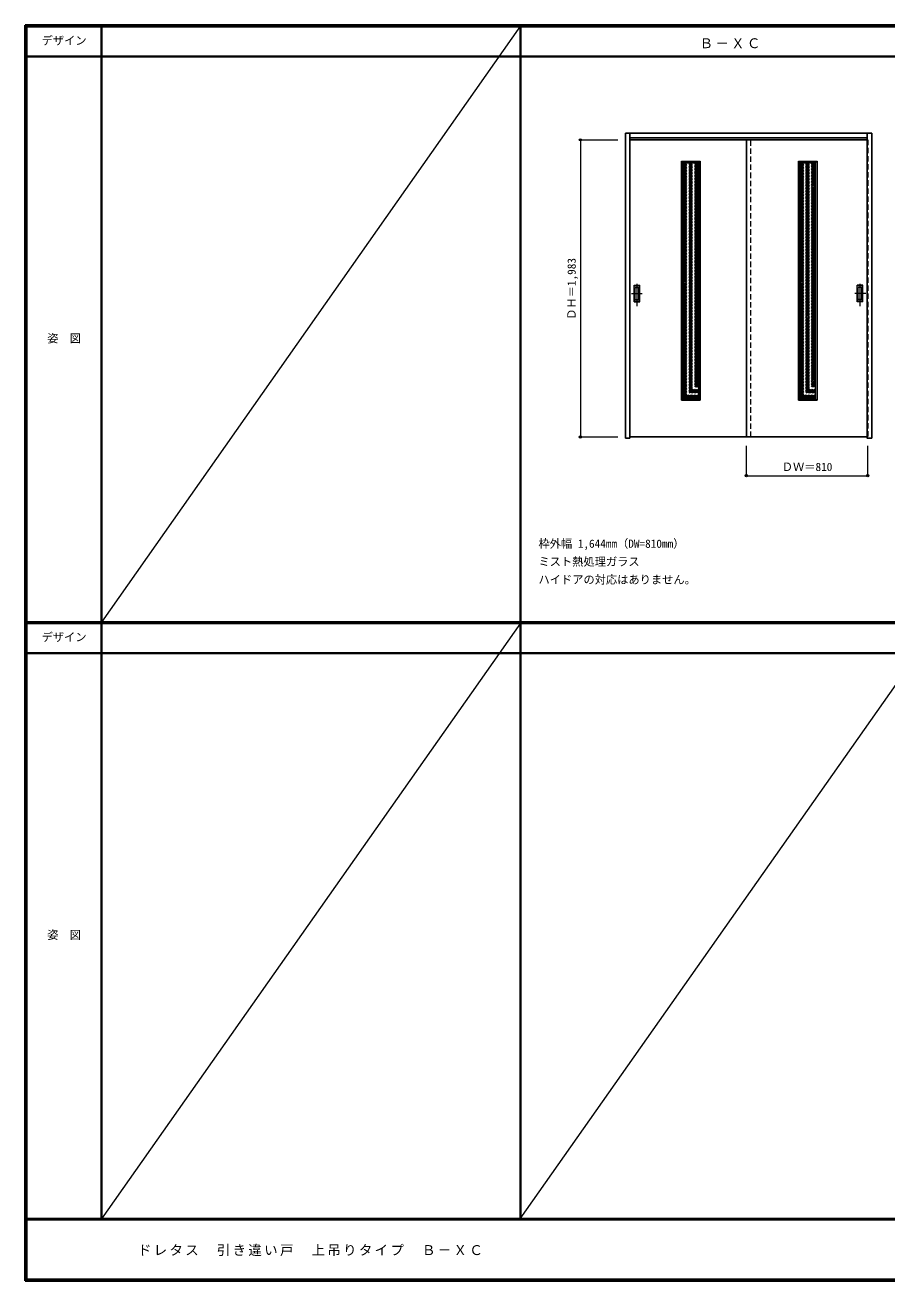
# Model space of a CAD drawing. Units: millimetres, scale not verified. Extents: x -6000 to 5700, y -4307 to 4175.
# Drawn here: x -6000 to -250, y -4205 to 4175 of the extents above; entities that cross this region are included whole.
import ezdxf
from ezdxf.enums import TextEntityAlignment as Align

# ---------------------------------------------------------------- set-up
doc = ezdxf.new("R2010")
doc.units = ezdxf.units.MM
doc.header["$LTSCALE"] = 30
doc.header["$PDMODE"] = 32
doc.header["$PDSIZE"] = 15
doc.linetypes.add('CHAIN1', pattern=[8, 5, -1, 1, -1])
doc.linetypes.add('DASHED1', pattern=[1.8, 1.2, -0.6])
for name, color, linetype, lineweight in [('0-2_扉', 4, 'DASHED1', 9), ('0-3_仕上げ', 4, 'DASHED1', 9), ('0-4_枠', 3, 'Continuous', 25), ('0-6_引手', 7, 'Continuous', 18), ('0-B_寸法', 7, 'Continuous', 9), ('F-1_枠', 6, 'Continuous', 40), ('F-A_文字', 7, 'Continuous', 18)]:
    doc.layers.add(name, color=color, linetype=linetype, lineweight=lineweight)
doc.layers.add('0-A_文字', color=7, linetype='Continuous')
doc.styles.add('ＭＳ ゴシック', font='')
doc.styles.get('ＭＳ ゴシック').set_extended_font_data('MS Gothic')

msp = doc.modelspace()

# ---------------------------------------------------------------- linework, layer by layer
at = {"layer": '0-2_扉'}
for p, q in [((-1968, 3409.5), (-1968, 1426.5)), ((-1965, 3409.5), (-1968, 3409.5)), ((-1158, 1426.5), (-1158, 3409.5)), ((-381, 3409.5), (-378, 3409.5)), ((-1968, 1426.5), (-1965, 1426.5))]:
    msp.add_line(p, q, dxfattribs=at)
at = {"layer": '0-2_扉', "color": 3, "linetype": 'Continuous', "lineweight": 25}
for p, q in [((-381, 3409.5), (-1965, 3409.5)), ((-1188, 1426.5), (-1188, 3409.5)), ((-1965, 1426.5), (-381, 1426.5))]:
    msp.add_line(p, q, dxfattribs=at)
at = {"layer": '0-2_扉'}
msp.add_lwpolyline([(-378, 3409.5), (-378, 1426.5), (-381, 1426.5)], dxfattribs=at)
at = {"layer": '0-3_仕上げ', "color": 7, "linetype": 'Continuous', "lineweight": 18}
for p, q in [((-1621, 3266.5), (-1611, 3256.5)), ((-1621, 3266.5), (-1496, 3266.5)), ((-1621, 1671.5), (-1621, 3266.5)), ((-1496, 3266.5), (-1506, 3256.5)), ((-1496, 3266.5), (-1496, 1671.5)), ((-841, 3266.5), (-831, 3256.5)), ((-841, 3266.5), (-716, 3266.5)), ((-841, 1671.5), (-841, 3266.5)), ((-716, 3266.5), (-726, 3256.5)), ((-716, 3266.5), (-716, 1671.5)), ((-1611, 1681.5), (-1621, 1671.5)), ((-1506, 1681.5), (-1496, 1671.5)), ((-831, 1681.5), (-841, 1671.5)), ((-726, 1681.5), (-716, 1671.5)), ((-1621, 1671.5), (-1496, 1671.5)), ((-841, 1671.5), (-716, 1671.5))]:
    msp.add_line(p, q, dxfattribs=at)
at = {"layer": '0-3_仕上げ', "color": 3, "linetype": 'Continuous', "lineweight": 25}
for p, q in [((-1611, 3256.5), (-1506, 3256.5)), ((-1506, 3256.5), (-1506, 1681.5)), ((-831, 3256.5), (-726, 3256.5)), ((-726, 3256.5), (-726, 1681.5))]:
    msp.add_line(p, q, dxfattribs=at)
at = {"layer": '0-3_仕上げ'}
for p, q in [((-1611, 3152.5), (-1507, 3256.5)), ((-1611, 3162.4), (-1516.9, 3256.5)), ((-1611, 3172.3), (-1526.8, 3256.5)), ((-1611, 3182.2), (-1536.7, 3256.5)), ((-1611, 3192.1), (-1546.6, 3256.5)), ((-1611, 3202), (-1556.5, 3256.5)), ((-1611, 3211.9), (-1566.4, 3256.5)), ((-1611, 3221.8), (-1576.3, 3256.5)), ((-1611, 3231.7), (-1586.2, 3256.5)), ((-1611, 3241.6), (-1596.1, 3256.5)), ((-1611, 3251.5), (-1605.99, 3256.5)), ((-1611, 3142.6), (-1506, 3247.6)), ((-1611, 3132.7), (-1506, 3237.7)), ((-1611, 3122.8), (-1506, 3227.8)), ((-1611, 3112.9), (-1506, 3217.9)), ((-1611, 3103), (-1506, 3208)), ((-1611, 3093.1), (-1506, 3198.1)), ((-1611, 3083.2), (-1506, 3188.2)), ((-831, 3152.5), (-727, 3256.5)), ((-831, 3162.4), (-736.9, 3256.5)), ((-831, 3172.3), (-746.8, 3256.5)), ((-831, 3182.2), (-756.7, 3256.5)), ((-831, 3192.1), (-766.6, 3256.5)), ((-831, 3202), (-776.5, 3256.5)), ((-831, 3211.9), (-786.4, 3256.5)), ((-831, 3221.8), (-796.3, 3256.5)), ((-831, 3231.7), (-806.2, 3256.5)), ((-831, 3241.6), (-816.1, 3256.5)), ((-831, 3251.5), (-825.99, 3256.5)), ((-831, 3142.6), (-726, 3247.6)), ((-831, 3132.7), (-726, 3237.7)), ((-831, 3122.8), (-726, 3227.8)), ((-831, 3112.9), (-726, 3217.9)), ((-831, 3103), (-726, 3208)), ((-831, 3093.1), (-726, 3198.1)), ((-831, 3083.2), (-726, 3188.2)), ((-1611, 3073.3), (-1506, 3178.3)), ((-1611, 3063.4), (-1506, 3168.4)), ((-1611, 3053.51), (-1506, 3158.5)), ((-1611, 3043.61), (-1506, 3148.61)), ((-1611, 3033.71), (-1506, 3138.71)), ((-1611, 3023.81), (-1506, 3128.81)), ((-1611, 3013.91), (-1506, 3118.91)), ((-1611, 3004.01), (-1506, 3109.01)), ((-831, 3073.3), (-726, 3178.3)), ((-831, 3063.4), (-726, 3168.4)), ((-831, 3053.51), (-726, 3158.5)), ((-831, 3043.61), (-726, 3148.61)), ((-831, 3033.71), (-726, 3138.71)), ((-831, 3023.81), (-726, 3128.81)), ((-831, 3013.91), (-726, 3118.91)), ((-831, 3004.01), (-726, 3109.01)), ((-1611, 2994.11), (-1506, 3099.11)), ((-1611, 2984.21), (-1506, 3089.21)), ((-1611, 2974.31), (-1506, 3079.31)), ((-1611, 2964.41), (-1506, 3069.41)), ((-1611, 2954.51), (-1506, 3059.51)), ((-1611, 2944.61), (-1506, 3049.61)), ((-1611, 2934.71), (-1506, 3039.71)), ((-1611, 2924.81), (-1506, 3029.81)), ((-1611, 2914.91), (-1506, 3019.91)), ((-831, 2994.11), (-726, 3099.11)), ((-831, 2984.21), (-726, 3089.21)), ((-831, 2974.31), (-726, 3079.31)), ((-831, 2964.41), (-726, 3069.41)), ((-831, 2954.51), (-726, 3059.51)), ((-831, 2944.61), (-726, 3049.61)), ((-831, 2934.71), (-726, 3039.71)), ((-831, 2924.81), (-726, 3029.81)), ((-831, 2914.91), (-726, 3019.91)), ((-1611, 2905.01), (-1506, 3010.01)), ((-1611, 2895.11), (-1506, 3000.11)), ((-1611, 2885.21), (-1506, 2990.21)), ((-1611, 2875.31), (-1506, 2980.31)), ((-1611, 2865.41), (-1506, 2970.41)), ((-1611, 2855.52), (-1506, 2960.52)), ((-1611, 2845.62), (-1506, 2950.62)), ((-1611, 2835.72), (-1506, 2940.72)), ((-831, 2905.01), (-726, 3010.01)), ((-831, 2895.11), (-726, 3000.11)), ((-831, 2885.21), (-726, 2990.21)), ((-831, 2875.31), (-726, 2980.31)), ((-831, 2865.41), (-726, 2970.41)), ((-831, 2855.52), (-726, 2960.52)), ((-831, 2845.62), (-726, 2950.62)), ((-831, 2835.72), (-726, 2940.72)), ((-1611, 2825.82), (-1506, 2930.82)), ((-1611, 2815.92), (-1506, 2920.92)), ((-1611, 2806.02), (-1506, 2911.02)), ((-1611, 2796.12), (-1506, 2901.12)), ((-1611, 2786.22), (-1506, 2891.22)), ((-1611, 2776.32), (-1506, 2881.32)), ((-1611, 2766.42), (-1506, 2871.42)), ((-1611, 2756.52), (-1506, 2861.52)), ((-1611, 2746.62), (-1506, 2851.62)), ((-831, 2825.82), (-726, 2930.82)), ((-831, 2815.92), (-726, 2920.92)), ((-831, 2806.02), (-726, 2911.02)), ((-831, 2796.12), (-726, 2901.12)), ((-831, 2786.22), (-726, 2891.22)), ((-831, 2776.32), (-726, 2881.32)), ((-831, 2766.42), (-726, 2871.42)), ((-831, 2756.52), (-726, 2861.52)), ((-831, 2746.62), (-726, 2851.62)), ((-1611, 2736.72), (-1506, 2841.72)), ((-1611, 2726.82), (-1506, 2831.82)), ((-1611, 2716.92), (-1506, 2821.92)), ((-1611, 2707.02), (-1506, 2812.02)), ((-1611, 2697.12), (-1506, 2802.12)), ((-1611, 2687.22), (-1506, 2792.22)), ((-1611, 2677.32), (-1506, 2782.32)), ((-1611, 2667.42), (-1506, 2772.42)), ((-831, 2736.72), (-726, 2841.72)), ((-831, 2726.82), (-726, 2831.82)), ((-831, 2716.92), (-726, 2821.92)), ((-831, 2707.02), (-726, 2812.02)), ((-831, 2697.12), (-726, 2802.12)), ((-831, 2687.22), (-726, 2792.22)), ((-831, 2677.32), (-726, 2782.32)), ((-831, 2667.42), (-726, 2772.42)), ((-1611, 2657.53), (-1506, 2762.53)), ((-1611, 2647.63), (-1506, 2752.63)), ((-1611, 2637.73), (-1506, 2742.73)), ((-1611, 2627.83), (-1506, 2732.83)), ((-1611, 2617.93), (-1506, 2722.93)), ((-1611, 2608.03), (-1506, 2713.03)), ((-1611, 2598.13), (-1506, 2703.13)), ((-1611, 2588.23), (-1506, 2693.23)), ((-1611, 2578.33), (-1506, 2683.33)), ((-831, 2657.53), (-726, 2762.53)), ((-831, 2647.63), (-726, 2752.63)), ((-831, 2637.73), (-726, 2742.73)), ((-831, 2627.83), (-726, 2732.83)), ((-831, 2617.93), (-726, 2722.93)), ((-831, 2608.03), (-726, 2713.03)), ((-831, 2598.13), (-726, 2703.13)), ((-831, 2588.23), (-726, 2693.23)), ((-831, 2578.33), (-726, 2683.33)), ((-1611, 2568.43), (-1506, 2673.43)), ((-1611, 2558.53), (-1506, 2663.53)), ((-1611, 2548.63), (-1506, 2653.63)), ((-1611, 2538.73), (-1506, 2643.73)), ((-1611, 2528.83), (-1506, 2633.83)), ((-1611, 2518.93), (-1506, 2623.93)), ((-1611, 2509.03), (-1506, 2614.03)), ((-1611, 2499.13), (-1506, 2604.13)), ((-831, 2568.43), (-726, 2673.43)), ((-831, 2558.53), (-726, 2663.53)), ((-831, 2548.63), (-726, 2653.63)), ((-831, 2538.73), (-726, 2643.73)), ((-831, 2528.83), (-726, 2633.83)), ((-831, 2518.93), (-726, 2623.93)), ((-831, 2509.03), (-726, 2614.03)), ((-831, 2499.13), (-726, 2604.13)), ((-1611, 2489.23), (-1506, 2594.23)), ((-1611, 2479.33), (-1506, 2584.33)), ((-1611, 2469.44), (-1506, 2574.43)), ((-1611, 2459.54), (-1506, 2564.54)), ((-1611, 2449.64), (-1506, 2554.64)), ((-1611, 2439.74), (-1506, 2544.74)), ((-1611, 2429.84), (-1506, 2534.84)), ((-1611, 2419.94), (-1506, 2524.94)), ((-1611, 2410.04), (-1506, 2515.04)), ((-831, 2489.23), (-726, 2594.23)), ((-831, 2479.33), (-726, 2584.33)), ((-831, 2469.44), (-726, 2574.43)), ((-831, 2459.54), (-726, 2564.54)), ((-831, 2449.64), (-726, 2554.64)), ((-831, 2439.74), (-726, 2544.74)), ((-831, 2429.84), (-726, 2534.84)), ((-831, 2419.94), (-726, 2524.94)), ((-831, 2410.04), (-726, 2515.04)), ((-1611, 2400.14), (-1506, 2505.14)), ((-1611, 2390.24), (-1506, 2495.24)), ((-1611, 2380.34), (-1506, 2485.34)), ((-1611, 2370.44), (-1506, 2475.44)), ((-1611, 2360.54), (-1506, 2465.54)), ((-1611, 2350.64), (-1506, 2455.64)), ((-1611, 2340.74), (-1506, 2445.74)), ((-1611, 2330.84), (-1506, 2435.84)), ((-831, 2400.14), (-726, 2505.14)), ((-831, 2390.24), (-726, 2495.24)), ((-831, 2380.34), (-726, 2485.34)), ((-831, 2370.44), (-726, 2475.44)), ((-831, 2360.54), (-726, 2465.54)), ((-831, 2350.64), (-726, 2455.64)), ((-831, 2340.74), (-726, 2445.74)), ((-831, 2330.84), (-726, 2435.84)), ((-1611, 2320.94), (-1506, 2425.94)), ((-1611, 2311.04), (-1506, 2416.04)), ((-1611, 2301.14), (-1506, 2406.14)), ((-1611, 2291.24), (-1506, 2396.24)), ((-1611, 2281.34), (-1506, 2386.34)), ((-1611, 2271.45), (-1506, 2376.44)), ((-1611, 2261.55), (-1506, 2366.55)), ((-1611, 2251.65), (-1506, 2356.65)), ((-1611, 2241.75), (-1506, 2346.75)), ((-831, 2320.94), (-726, 2425.94)), ((-831, 2311.04), (-726, 2416.04)), ((-831, 2301.14), (-726, 2406.14)), ((-831, 2291.24), (-726, 2396.24)), ((-831, 2281.34), (-726, 2386.34)), ((-831, 2271.45), (-726, 2376.44)), ((-831, 2261.55), (-726, 2366.55)), ((-831, 2251.65), (-726, 2356.65)), ((-831, 2241.75), (-726, 2346.75)), ((-1611, 2231.85), (-1506, 2336.85)), ((-1611, 2221.95), (-1506, 2326.95)), ((-1611, 2212.05), (-1506, 2317.05)), ((-1611, 2202.15), (-1506, 2307.15)), ((-1611, 2192.25), (-1506, 2297.25)), ((-1611, 2182.35), (-1506, 2287.35)), ((-1611, 2172.45), (-1506, 2277.45)), ((-1611, 2162.55), (-1506, 2267.55)), ((-831, 2231.85), (-726, 2336.85)), ((-831, 2221.95), (-726, 2326.95)), ((-831, 2212.05), (-726, 2317.05)), ((-831, 2202.15), (-726, 2307.15)), ((-831, 2192.25), (-726, 2297.25)), ((-831, 2182.35), (-726, 2287.35)), ((-831, 2172.45), (-726, 2277.45)), ((-831, 2162.55), (-726, 2267.55)), ((-1611, 2152.65), (-1506, 2257.65)), ((-1611, 2142.75), (-1506, 2247.75)), ((-1611, 2132.85), (-1506, 2237.85)), ((-1611, 2122.95), (-1506, 2227.95)), ((-1611, 2113.05), (-1506, 2218.05)), ((-1611, 2103.15), (-1506, 2208.15)), ((-1611, 2093.25), (-1506, 2198.25)), ((-1611, 2083.35), (-1506, 2188.35)), ((-831, 2152.65), (-726, 2257.65)), ((-831, 2142.75), (-726, 2247.75)), ((-831, 2132.85), (-726, 2237.85)), ((-831, 2122.95), (-726, 2227.95)), ((-831, 2113.05), (-726, 2218.05)), ((-831, 2103.15), (-726, 2208.15)), ((-831, 2093.25), (-726, 2198.25)), ((-831, 2083.35), (-726, 2188.35)), ((-1611, 2073.46), (-1506, 2178.45)), ((-1611, 2063.56), (-1506, 2168.56)), ((-1611, 2053.66), (-1506, 2158.66)), ((-1611, 2043.76), (-1506, 2148.76)), ((-1611, 2033.86), (-1506, 2138.86)), ((-1611, 2023.96), (-1506, 2128.96)), ((-1611, 2014.06), (-1506, 2119.06)), ((-1611, 2004.16), (-1506, 2109.16)), ((-1611, 1994.26), (-1506, 2099.26)), ((-831, 2073.46), (-726, 2178.45)), ((-831, 2063.56), (-726, 2168.56)), ((-831, 2053.66), (-726, 2158.66)), ((-831, 2043.76), (-726, 2148.76)), ((-831, 2033.86), (-726, 2138.86)), ((-831, 2023.96), (-726, 2128.96)), ((-831, 2014.06), (-726, 2119.06)), ((-831, 2004.16), (-726, 2109.16)), ((-831, 1994.26), (-726, 2099.26)), ((-1611, 1984.36), (-1506, 2089.36)), ((-1611, 1974.46), (-1506, 2079.46)), ((-1611, 1964.56), (-1506, 2069.56)), ((-1611, 1954.66), (-1506, 2059.66)), ((-1611, 1944.76), (-1506, 2049.76)), ((-1611, 1934.86), (-1506, 2039.86)), ((-1611, 1924.96), (-1506, 2029.96)), ((-1611, 1915.06), (-1506, 2020.06)), ((-831, 1984.36), (-726, 2089.36)), ((-831, 1974.46), (-726, 2079.46)), ((-831, 1964.56), (-726, 2069.56)), ((-831, 1954.66), (-726, 2059.66)), ((-831, 1944.76), (-726, 2049.76)), ((-831, 1934.86), (-726, 2039.86)), ((-831, 1924.96), (-726, 2029.96)), ((-831, 1915.06), (-726, 2020.06)), ((-1611, 1905.16), (-1506, 2010.16)), ((-1611, 1895.26), (-1506, 2000.26)), ((-1611, 1885.36), (-1506, 1990.36)), ((-1611, 1875.47), (-1506, 1980.47)), ((-1611, 1865.57), (-1506, 1970.57)), ((-1611, 1855.67), (-1506, 1960.67)), ((-1611, 1845.77), (-1506, 1950.77)), ((-1611, 1835.87), (-1506, 1940.87)), ((-1611, 1825.97), (-1506, 1930.97)), ((-831, 1905.16), (-726, 2010.16)), ((-831, 1895.26), (-726, 2000.26)), ((-831, 1885.36), (-726, 1990.36)), ((-831, 1875.47), (-726, 1980.47)), ((-831, 1865.57), (-726, 1970.57)), ((-831, 1855.67), (-726, 1960.67)), ((-831, 1845.77), (-726, 1950.77)), ((-831, 1835.87), (-726, 1940.87)), ((-831, 1825.97), (-726, 1930.97)), ((-1611, 1816.07), (-1506, 1921.07)), ((-1611, 1806.17), (-1506, 1911.17)), ((-1611, 1796.27), (-1506, 1901.27)), ((-1611, 1786.37), (-1506, 1891.37)), ((-1611, 1776.47), (-1506, 1881.47)), ((-1611, 1766.57), (-1506, 1871.57)), ((-1611, 1756.67), (-1506, 1861.67)), ((-1611, 1746.77), (-1506, 1851.77)), ((-831, 1816.07), (-726, 1921.07)), ((-831, 1806.17), (-726, 1911.17)), ((-831, 1796.27), (-726, 1901.27)), ((-831, 1786.37), (-726, 1891.37)), ((-831, 1776.47), (-726, 1881.47)), ((-831, 1766.57), (-726, 1871.57)), ((-831, 1756.67), (-726, 1861.67)), ((-831, 1746.77), (-726, 1851.77)), ((-1611, 1736.87), (-1506, 1841.87)), ((-1611, 1726.97), (-1506, 1831.97)), ((-1611, 1717.07), (-1506, 1822.07)), ((-1611, 1707.17), (-1506, 1812.17)), ((-1611, 1697.27), (-1506, 1802.27)), ((-1611, 1687.37), (-1506, 1792.37)), ((-1606.97, 1681.5), (-1506, 1782.48)), ((-1597.08, 1681.5), (-1506, 1772.58)), ((-1587.18, 1681.5), (-1506, 1762.68)), ((-831, 1736.87), (-726, 1841.87)), ((-831, 1726.97), (-726, 1831.97)), ((-831, 1717.07), (-726, 1822.07)), ((-831, 1707.17), (-726, 1812.17)), ((-831, 1697.27), (-726, 1802.27)), ((-831, 1687.37), (-726, 1792.37)), ((-826.97, 1681.5), (-726, 1782.48)), ((-817.08, 1681.5), (-726, 1772.58)), ((-807.18, 1681.5), (-726, 1762.68)), ((-1577.28, 1681.5), (-1506, 1752.78)), ((-1567.38, 1681.5), (-1506, 1742.88)), ((-1557.48, 1681.5), (-1506, 1732.98)), ((-1547.58, 1681.5), (-1506, 1723.08)), ((-1537.68, 1681.5), (-1506, 1713.18)), ((-1527.78, 1681.5), (-1506, 1703.28)), ((-1517.88, 1681.5), (-1506, 1693.38)), ((-797.28, 1681.5), (-726, 1752.78)), ((-787.38, 1681.5), (-726, 1742.88)), ((-777.48, 1681.5), (-726, 1732.98)), ((-767.58, 1681.5), (-726, 1723.08)), ((-757.68, 1681.5), (-726, 1713.18)), ((-747.78, 1681.5), (-726, 1703.28)), ((-737.88, 1681.5), (-726, 1693.38))]:
    msp.add_line(p, q, dxfattribs=at)
at = {"layer": '0-3_仕上げ', "color": 3, "linetype": 'Continuous', "lineweight": 25}
for points in [[(-1611, 3256.5), (-1611, 1681.5), (-1506, 1681.5)], [(-831, 3256.5), (-831, 1681.5), (-726, 1681.5)]]:
    msp.add_lwpolyline(points, dxfattribs=at)
at = {"layer": '0-4_枠'}
for p, q in [((-1995, 1418), (-1995, 3453)), ((-1995, 3453), (-351, 3453)), ((-1965, 1418), (-1965, 3453)), ((-381, 1427.04), (-381, 3453)), ((-351, 1418), (-351, 3453)), ((-1965, 3423), (-381, 3423)), ((-381, 1426.7), (-381, 1427.04)), ((-1965, 1418), (-1995, 1418))]:
    msp.add_line(p, q, dxfattribs=at)
msp.add_lwpolyline([(-351, 1418), (-381, 1418), (-381, 1426.7)], dxfattribs=at)
at = {"layer": '0-6_引手'}
for p, q in [((-1936, 2439), (-1898, 2439)), ((-1936, 2329), (-1936, 2439)), ((-1898, 2329), (-1898, 2439)), ((-410, 2439), (-448, 2439)), ((-448, 2329), (-448, 2439)), ((-410, 2329), (-410, 2439)), ((-1929.5, 2423), (-1904.5, 2423)), ((-1929.5, 2345), (-1929.5, 2423)), ((-1904.5, 2345), (-1904.5, 2423)), ((-416.5, 2423), (-441.5, 2423)), ((-441.5, 2345), (-441.5, 2423)), ((-416.5, 2345), (-416.5, 2423)), ((-1936, 2329), (-1898, 2329)), ((-1929.5, 2345), (-1904.5, 2345)), ((-410, 2329), (-448, 2329)), ((-416.5, 2345), (-441.5, 2345))]:
    msp.add_line(p, q, dxfattribs=at)
at = {"layer": '0-6_引手', "linetype": 'CHAIN1'}
for p, q in [((-1917, 2298.77), (-1917, 2469.62)), ((-429, 2298.77), (-429, 2469.62)), ((-1955.07, 2384), (-1882.56, 2384)), ((-390.93, 2384), (-463.44, 2384))]:
    msp.add_line(p, q, dxfattribs=at)
at = {"layer": '0-6_引手', "linetype": 'DASHED1'}
for p, q in [((-1901, 2333), (-1901, 2435)), ((-445, 2333), (-445, 2435)), ((-1933, 2333), (-1901, 2333)), ((-413, 2333), (-445, 2333))]:
    msp.add_line(p, q, dxfattribs=at)
for points in [[(-1933, 2333), (-1933, 2435), (-1901, 2435)], [(-413, 2333), (-413, 2435), (-445, 2435)]]:
    msp.add_lwpolyline(points, dxfattribs=at)
at = {"layer": '0-B_寸法', "color": 4}
for p, q in [((-2295, 3409.5), (-2045, 3409.5)), ((-2295, 3409.5), (-2295, 1426.5)), ((-2295, 1426.5), (-2045, 1426.5)), ((-1188, 1168), (-1188, 1368)), ((-378, 1168), (-378, 1368)), ((-1188, 1168), (-378, 1168))]:
    msp.add_line(p, q, dxfattribs=at)
at = {"layer": '0-B_寸法'}
for p in [(-2295, 3409.5), (-2295, 1426.5), (-1188, 1168), (-378, 1168)]:
    msp.add_point(p, dxfattribs=at)
at = {"layer": 'F-1_枠'}
for p, q in [((-6000, 4175), (5700, 4175)), ((-6000, 4175), (-6000, -4205)), ((-6000, 4170), (5700, 4170)), ((-6000, 4165), (5700, 4165)), ((-5995, 4175), (-5995, -4205)), ((-5990, 4175), (-5990, -4205)), ((-5490, 4175), (-5490, -3790)), ((-2695, -3790), (-2695, 4175)), ((-6000, 3965), (5700, 3965)), ((-6000, 190.5), (5700, 190.5)), ((-6000, 187.5), (5700, 187.5)), ((-6000, 184.5), (5700, 184.5)), ((-6000, -15.5), (5700, -15.5)), ((5700, -3790), (-6000, -3790)), ((5700, -3795), (-6000, -3795)), ((5700, -4195), (-6000, -4195)), ((5700, -4200), (-6000, -4200)), ((5700, -4205), (-6000, -4205))]:
    msp.add_line(p, q, dxfattribs=at)
at = {"layer": 'F-A_文字'}
for p, q in [((-2695, 4170), (-5490, 190.5)), ((2895, 4165), (-2699.22, -3790)), ((-2695, 184.5), (-5490, -3790))]:
    msp.add_line(p, q, dxfattribs=at)

# ---------------------------------------------------------------- texts
at = {"layer": '0-A_文字', "style": 'ＭＳ ゴシック'}
for s, p in [('ミスト熱処理ガラス', (-2575, 550.5)), ('ハイドアの対応はありません。', (-2575, 430.5))]:
    msp.add_text(s, height=54.99, dxfattribs=at).set_placement(p, align=Align.BOTTOM_LEFT)
at = {"layer": '0-A_文字', "insert": (-1500, 4020), "char_height": 65.98, "attachment_point": 7, "style": 'ＭＳ ゴシック'}
msp.add_mtext('\\T1.17;Ｂ－ＸＣ', dxfattribs=at)
at = {"layer": '0-B_寸法', "style": 'ＭＳ ゴシック'}
msp.add_text('ＤＨ＝1,983', height=54.99, rotation=90, dxfattribs=at).set_placement((-2310, 2208.75), align=Align.BOTTOM_LEFT)
for s, p in [('ＤＷ＝810', (-951.75, 1183)), ('枠外幅 1,644mm（DW=810mm）', (-2575, 670.5))]:
    msp.add_text(s, height=54.99, dxfattribs=at).set_placement(p, align=Align.BOTTOM_LEFT)
at = {"layer": 'F-A_文字', "style": 'ＭＳ ゴシック'}
for s, p in [('デザイン', (-5890, 4027.5)), ('姿\u3000図', (-5852.5, 2040.25)), ('デザイン', (-5890, 47)), ('姿\u3000図', (-5852.5, -1940.25))]:
    msp.add_text(s, height=54.99, dxfattribs=at).set_placement(p, align=Align.BOTTOM_LEFT)
at = {"layer": 'F-A_文字', "insert": (-5247.55, -4040), "char_height": 65.98, "attachment_point": 7, "style": 'ＭＳ ゴシック'}
msp.add_mtext('\\T1.17;ドレタス\u3000引き違い戸\u3000上吊りタイプ\u3000Ｂ－ＸＣ', dxfattribs=at)

doc.saveas('drawing.dxf')
